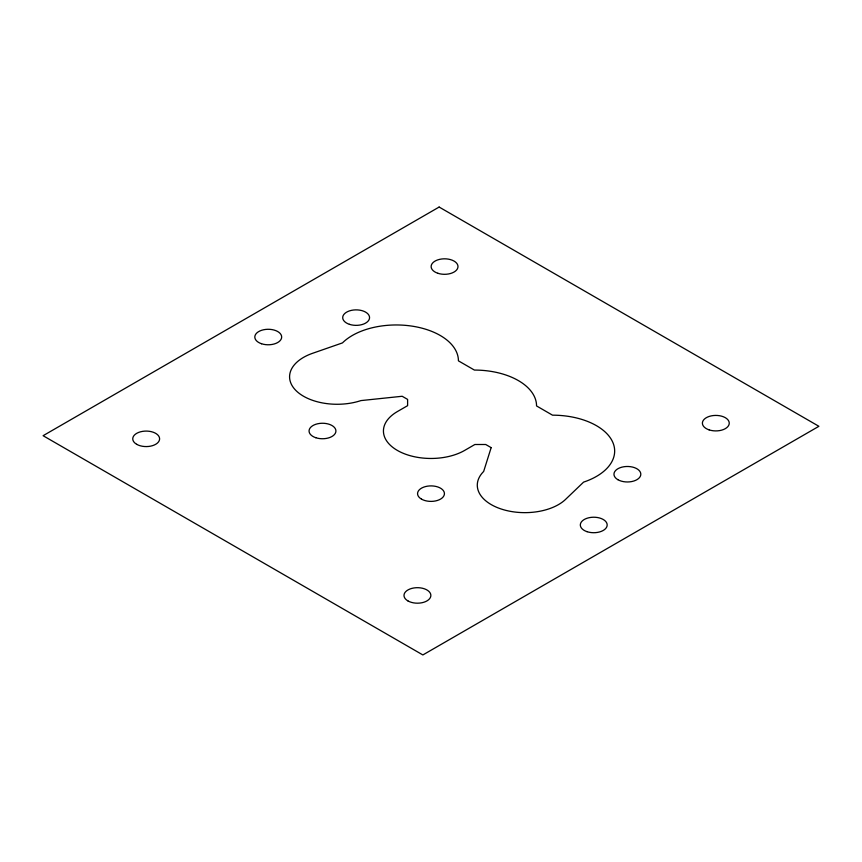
<?xml version="1.0" encoding="UTF-8"?>
<svg xmlns="http://www.w3.org/2000/svg" width="862" height="862" viewBox="0 0 862 862"><rect width="100%" height="100%" fill="white"/><g stroke="black" fill="none" stroke-linecap="round" stroke-linejoin="round"><path stroke-width="1.29" d="M491.157 447.637L483.657 471.46A47.572 27.465 0 0 0 501.07 508.968A47.572 27.465 0 0 0 566.054 498.915L583.596 482.117A62.15 35.881 0 0 0 612.548 441.764A62.15 35.881 0 0 0 552.52 415.172L536.552 405.937A62.15 35.881 0 0 0 474.402 370.067L458.422 360.844A62.15 35.881 0 0 0 412.359 326.181A62.15 35.881 0 0 0 342.462 342.904L313.359 353.032A47.572 27.465 0 0 0 295.946 390.54A47.572 27.465 0 0 0 360.93 400.593L402.177 396.272L407.607 399.397L407.607 405.668L397.36 411.583A47.572 27.465 0 0 0 397.36 450.417A47.572 27.465 0 0 0 464.64 450.417L474.876 444.501L485.726 444.501L491.157 447.637M439.135 207.052L43.1 435.698L422.865 654.948L818.9 426.302L439.135 207.052M437.853 273.276A13.426 7.747 0 0 0 457.991 266.563A13.426 7.747 0 0 0 437.853 259.85A13.426 7.747 0 0 0 437.853 273.276M709.114 429.879A13.426 7.747 0 0 0 729.252 423.167A13.426 7.747 0 0 0 709.114 416.454A13.426 7.747 0 0 0 709.114 429.879M407.941 600.922A13.426 7.747 0 0 0 430.407 597.441A13.426 7.747 0 0 0 413.965 587.949A13.426 7.747 0 0 0 407.941 600.922M136.681 444.307A13.426 7.747 0 0 0 159.147 440.838A13.426 7.747 0 0 0 142.704 431.345A13.426 7.747 0 0 0 136.681 444.307M315.783 437.713A13.426 7.747 0 0 0 335.921 431A13.426 7.747 0 0 0 315.783 424.287A13.426 7.747 0 0 0 315.783 437.713M421.507 499.13A13.426 7.747 0 0 0 443.973 495.65A13.426 7.747 0 0 0 427.52 486.157A13.426 7.747 0 0 0 421.507 499.13M587.044 531.682A13.426 7.747 0 0 0 607.182 524.969A13.426 7.747 0 0 0 587.044 518.256A13.426 7.747 0 0 0 587.044 531.682M261.531 343.744A13.426 7.747 0 0 0 281.669 337.031A13.426 7.747 0 0 0 261.531 330.318A13.426 7.747 0 0 0 261.531 343.744M349.422 324.327A13.426 7.747 0 0 0 369.561 317.615A13.426 7.747 0 0 0 349.422 310.902A13.426 7.747 0 0 0 349.422 324.327M617.892 479.703A13.426 7.747 0 0 0 640.358 476.233A13.426 7.747 0 0 0 623.916 466.741A13.426 7.747 0 0 0 617.892 479.703"/></g></svg>
